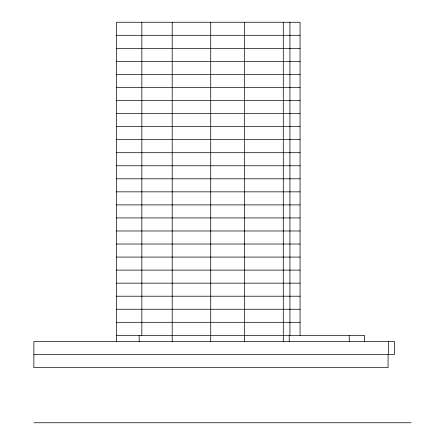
<?xml version="1.0" encoding="UTF-8"?>
<svg xmlns="http://www.w3.org/2000/svg" width="445" height="445" viewBox="0 0 445 445"><rect width="100%" height="100%" fill="white"/><g stroke="black" fill="none" stroke-linecap="round" stroke-linejoin="round"><path stroke-width="0.67" d="M116.473 35.294L300.069 35.294M116.473 48.344L300.069 48.344M116.473 61.388L300.069 61.388M116.473 74.432L300.069 74.432M116.473 87.481L300.069 87.481M116.473 100.526L300.069 100.526M116.473 113.57L300.069 113.57M116.473 126.619L300.069 126.619M116.473 139.663L300.069 139.663M116.473 152.707L300.069 152.707M116.473 165.757L300.069 165.757M116.473 178.801L300.069 178.801M116.473 191.845L300.069 191.845M116.473 204.895L300.069 204.895M116.473 217.939L300.069 217.939M116.473 230.983L300.069 230.983M116.473 244.032L300.069 244.032M116.473 257.077L300.069 257.077M116.473 270.121L300.069 270.121M116.473 283.17L300.069 283.17M116.473 296.214L300.069 296.214M116.473 309.258L300.069 309.258M116.473 322.308L300.069 322.308M116.473 335.352L364.416 335.352L364.416 341.515M33.87 354.537L394.515 354.537L394.515 341.493L33.87 341.493L33.87 367.581L388.073 367.581L388.073 354.537M33.87 422.75L411.13 422.75M388.58 341.493L388.58 354.537M349.258 335.352L349.258 341.515M300.069 335.352L300.069 22.25L116.473 22.25L116.473 341.515M289.929 22.25L289.929 335.352M289.228 335.352L289.228 341.515M283.293 22.25L283.293 341.515M244.333 22.25L244.333 341.515M210.719 22.25L210.719 341.515M172.204 22.25L172.204 341.515M141.844 22.25L141.844 335.352M139.163 335.352L139.163 341.515"/></g></svg>
